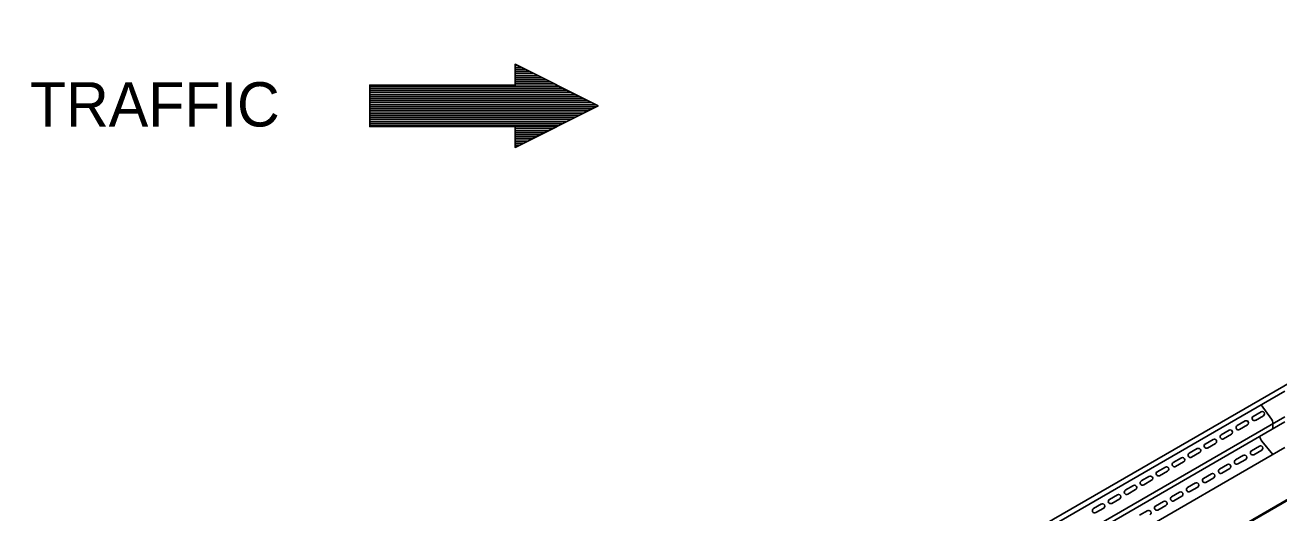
# Model space of a CAD drawing. Extents: x 1007 to 1035.5, y 1000.5 to 1021.5.
# Drawn here: x 1009.87 to 1015.54, y 1013.29 to 1015.49 of the extents above; entities that cross this region are included whole.
import ezdxf

# ---------------------------------------------------------------- set-up
doc = ezdxf.new("R2010")
doc.units = 0
doc.layers.add('Level 1', color=7, linetype='Continuous')

msp = doc.modelspace()

# ---------------------------------------------------------------- linework, layer by layer
at = {"layer": 'Level 1'}
for p, q in [((1018.3847, 1015.4919), (1010.0449, 1010.6769)), ((1018.868, 1015.2452), (1010.5102, 1010.4196)), ((1017.5114, 1014.4659), (1009.1536, 1009.6403)), ((1015.5663, 1013.8388), (1014.3395, 1013.1305)), ((1015.4586, 1013.7767), (1015.5058, 1013.7115)), ((1015.5663, 1013.7229), (1014.4398, 1013.0726)), ((1015.5663, 1013.6995), (1014.4602, 1013.0608)), ((1015.3505, 1013.683), (1015.3871, 1013.7042)), ((1015.4227, 1013.7247), (1015.4593, 1013.7458)), ((1015.4334, 1013.7068), (1015.4693, 1013.7276)), ((1015.2783, 1013.6413), (1015.3149, 1013.6625)), ((1015.2891, 1013.6235), (1015.3249, 1013.6443)), ((1015.3613, 1013.6652), (1015.3971, 1013.6859)), ((1015.5122, 1013.6683), (1015.5122, 1013.6917)), ((1015.5663, 1013.5836), (1014.5605, 1013.0029)), ((1015.2062, 1013.5997), (1015.2428, 1013.6208)), ((1015.2169, 1013.5818), (1015.2528, 1013.6026)), ((1015.4149, 1013.5695), (1015.4515, 1013.5906)), ((1015.5122, 1013.5524), (1015.4625, 1013.6126)), ((1015.0618, 1013.5163), (1015.0984, 1013.5375)), ((1015.134, 1013.558), (1015.1706, 1013.5792)), ((1015.1448, 1013.5402), (1015.1806, 1013.5609)), ((1015.3428, 1013.5278), (1015.3793, 1013.5489)), ((1015.3535, 1013.51), (1015.3893, 1013.5307)), ((1015.4257, 1013.5517), (1015.4615, 1013.5723)), ((1014.9897, 1013.4747), (1015.0263, 1013.4958)), ((1015.0004, 1013.4568), (1015.0363, 1013.4776)), ((1015.0726, 1013.4985), (1015.1084, 1013.5193)), ((1015.2706, 1013.4862), (1015.3072, 1013.5073)), ((1015.2813, 1013.4683), (1015.3172, 1013.489)), ((1014.8453, 1013.3913), (1014.8819, 1013.4125)), ((1014.9175, 1013.433), (1014.9541, 1013.4542)), ((1014.9283, 1013.4152), (1014.9641, 1013.4359)), ((1015.1263, 1013.4028), (1015.1628, 1013.4239)), ((1015.1984, 1013.4445), (1015.235, 1013.4656)), ((1015.2092, 1013.4267), (1015.245, 1013.4473)), ((1014.7732, 1013.3497), (1014.8098, 1013.3708)), ((1014.8561, 1013.3735), (1014.8919, 1013.3943)), ((1015.0541, 1013.3612), (1015.0907, 1013.3823)), ((1015.0648, 1013.3433), (1015.1007, 1013.364)), ((1015.137, 1013.385), (1015.1728, 1013.4057)), ((1014.701, 1013.308), (1014.7376, 1013.3292)), ((1014.7118, 1013.2902), (1014.7476, 1013.3109)), ((1014.7839, 1013.3318), (1014.8198, 1013.3526)), ((1014.9098, 1013.2778), (1014.9463, 1013.2989)), ((1014.9819, 1013.3195), (1015.0185, 1013.3406)), ((1014.9927, 1013.3017), (1015.0285, 1013.3223))]:
    msp.add_line(p, q, dxfattribs=at)
for points in [[(1012.4627, 1015.1267), (1012.0877, 1014.9398), (1012.0877, 1015.0336), (1011.4314, 1015.0336), (1011.4314, 1015.2212), (1012.0877, 1015.2212), (1012.0877, 1015.3149)], [(1011.4314, 1015.2212), (1012.0877, 1015.2212), (1012.0877, 1015.3149), (1012.4627, 1015.1267), (1012.0877, 1014.9398), (1012.0877, 1015.0336), (1011.4314, 1015.0336)]]:
    msp.add_lwpolyline(points, close=True, dxfattribs=at)
for points in [[(1012.0968, 1015.3103), (1012.0877, 1015.3103)], [(1012.1154, 1015.3009), (1012.0877, 1015.3009)], [(1012.1341, 1015.2916), (1012.0877, 1015.2916)], [(1012.1528, 1015.2822), (1012.0877, 1015.2822)], [(1012.1715, 1015.2728), (1012.0877, 1015.2728)], [(1012.1902, 1015.2634), (1012.0877, 1015.2634)], [(1012.2088, 1015.2541), (1012.0877, 1015.2541)], [(1012.2275, 1015.2447), (1012.0877, 1015.2447)], [(1012.2462, 1015.2353), (1012.0877, 1015.2353)], [(1012.2462, 1015.2353), (1012.0877, 1015.2353)], [(1012.2648, 1015.2259), (1012.0877, 1015.2259)], [(1012.2836, 1015.2166), (1011.4314, 1015.2166)], [(1012.3023, 1015.2072), (1011.4314, 1015.2072)], [(1012.3209, 1015.1978), (1011.4314, 1015.1978)], [(1012.3396, 1015.1884), (1011.4314, 1015.1884)], [(1012.3583, 1015.1791), (1011.4314, 1015.1791)], [(1012.377, 1015.1697), (1011.4314, 1015.1697)], [(1012.3956, 1015.1603), (1011.4314, 1015.1603)], [(1012.4143, 1015.1509), (1011.4314, 1015.1509)], [(1012.433, 1015.1416), (1011.4314, 1015.1416)], [(1012.4517, 1015.1322), (1011.4314, 1015.1322)], [(1012.4549, 1015.1228), (1011.4314, 1015.1228)], [(1012.4361, 1015.1134), (1011.4314, 1015.1134)], [(1012.4361, 1015.1134), (1011.4314, 1015.1134)], [(1012.4173, 1015.1041), (1011.4314, 1015.1041)], [(1012.3985, 1015.0947), (1011.4314, 1015.0947)], [(1012.3796, 1015.0853), (1011.4314, 1015.0853)], [(1012.3608, 1015.0759), (1011.4314, 1015.0759)], [(1012.342, 1015.0666), (1011.4314, 1015.0666)], [(1012.3232, 1015.0572), (1011.4314, 1015.0572)], [(1012.3043, 1015.0478), (1011.4314, 1015.0478)], [(1012.2856, 1015.0384), (1011.4314, 1015.0384)], [(1012.2761, 1015.0338), (1011.4314, 1015.0338)], [(1012.2573, 1015.0243), (1012.0877, 1015.0243)], [(1012.2385, 1015.015), (1012.0877, 1015.015)], [(1012.2197, 1015.0056), (1012.0877, 1015.0056)], [(1012.2008, 1014.9963), (1012.0877, 1014.9963)], [(1012.1821, 1014.9868), (1012.0877, 1014.9868)], [(1012.1632, 1014.9775), (1012.0877, 1014.9775)], [(1012.1443, 1014.9681), (1012.0877, 1014.9681)], [(1012.1256, 1014.9588), (1012.0877, 1014.9588)], [(1012.1068, 1014.9493), (1012.0877, 1014.9493)], [(1012.0879, 1014.94), (1012.0877, 1014.94)]]:
    msp.add_lwpolyline(points, dxfattribs=at)
for centre, radius, start, end in [((1015.3919, 1013.6949), 0.0104, 299.9855, 120.0159), ((1015.4282, 1013.7159), 0.0104, 120.0011, 300.0011), ((1015.4641, 1013.7366), 0.0104, 299.9855, 120.0159), ((1015.4784, 1013.6917), 0.0338, 0.0069, 37.1443), ((1015.2839, 1013.6325), 0.0104, 120.0011, 300.0011), ((1015.3197, 1013.6532), 0.0104, 299.9855, 120.0159), ((1015.3561, 1013.6742), 0.0104, 120.0011, 300.0011), ((1015.1754, 1013.5699), 0.0104, 299.9855, 120.0159), ((1015.2117, 1013.5909), 0.0104, 120.0011, 300.0011), ((1015.2476, 1013.6116), 0.0104, 299.9855, 120.0159), ((1015.4563, 1013.5814), 0.0104, 299.9855, 120.0159), ((1015.4926, 1013.6375), 0.0391, 184.4442, 219.5412), ((1015.1032, 1013.5282), 0.0104, 299.9855, 120.0159), ((1015.1396, 1013.5492), 0.0104, 120.0011, 300.0011), ((1015.3483, 1013.519), 0.0104, 120.0011, 300.0011), ((1015.3841, 1013.5397), 0.0104, 299.9855, 120.0159), ((1015.4205, 1013.5607), 0.0104, 120.0011, 300.0011), ((1014.9952, 1013.4659), 0.0104, 120.0011, 300.0011), ((1015.0311, 1013.4866), 0.0104, 299.9855, 120.0159), ((1015.0674, 1013.5075), 0.0104, 120.0011, 300.0011), ((1015.2761, 1013.4774), 0.0104, 120.0011, 300.0011), ((1015.312, 1013.498), 0.0104, 299.9855, 120.0159), ((1014.8867, 1013.4032), 0.0104, 299.9855, 120.0159), ((1014.9231, 1013.4242), 0.0104, 120.0011, 300.0011), ((1014.9589, 1013.4449), 0.0104, 299.9855, 120.0159), ((1015.1676, 1013.4147), 0.0104, 299.9855, 120.0159), ((1015.204, 1013.4357), 0.0104, 120.0011, 300.0011), ((1015.2398, 1013.4564), 0.0104, 299.9855, 120.0159), ((1014.8146, 1013.3616), 0.0104, 299.9855, 120.0159), ((1014.8509, 1013.3825), 0.0104, 120.0011, 300.0011), ((1015.0596, 1013.3524), 0.0104, 120.0011, 300.0011), ((1015.0955, 1013.373), 0.0104, 299.9855, 120.0159), ((1015.1318, 1013.394), 0.0104, 120.0011, 300.0011), ((1014.7066, 1013.2992), 0.0104, 120.0011, 300.0011), ((1014.7424, 1013.3199), 0.0104, 299.9855, 120.0159), ((1014.7787, 1013.3409), 0.0104, 120.0011, 300.0011), ((1014.9511, 1013.2897), 0.0104, 299.9855, 120.0159), ((1014.9875, 1013.3107), 0.0104, 120.0011, 300.0011), ((1015.0233, 1013.3314), 0.0104, 299.9855, 120.0159)]:
    msp.add_arc(centre, radius, start, end, dxfattribs=at)

# ---------------------------------------------------------------- texts
msp.add_text('TRAFFIC', height=0.2, dxfattribs=at).set_placement((1009.8956, 1015.0339))

doc.saveas('drawing.dxf')
